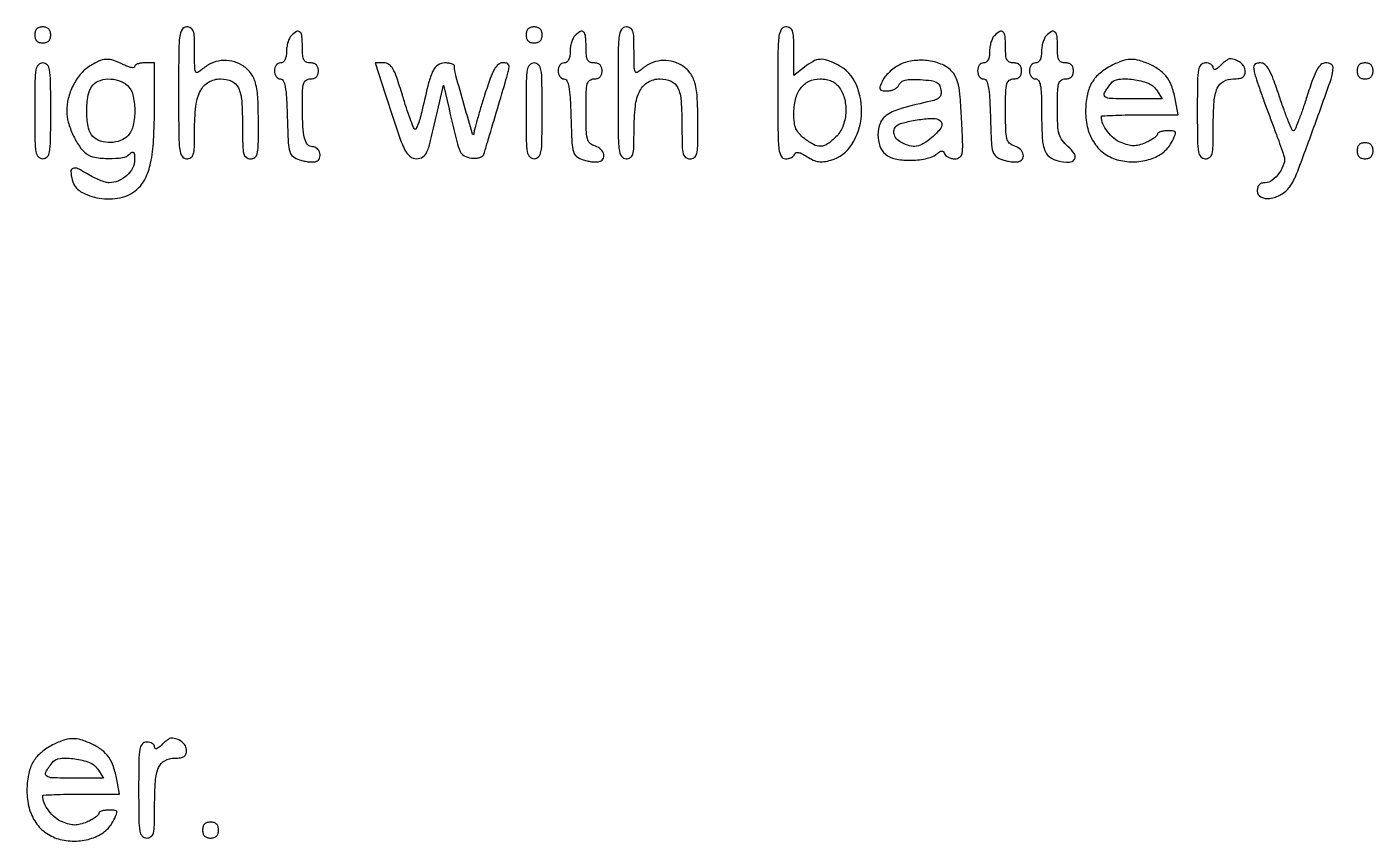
# Model space of a CAD drawing. Extents: x 23 to 201, y 13 to 268.
# Drawn here: x 152.28 to 180.79, y 90.29 to 107.53 of the extents above; entities that cross this region are included whole.
import ezdxf

# ---------------------------------------------------------------- set-up
doc = ezdxf.new("R2010")
doc.units = 0
doc.header["$MEASUREMENT"] = 0

msp = doc.modelspace()

# ---------------------------------------------------------------- linework, layer by layer
for points in [[(152.4492, 107.3574, 0.072254), (152.459931, 107.283531, 0.124864), (152.4915, 107.2305, 0.124864), (152.544531, 107.198931, 0.072254), (152.6184, 107.1882, 0.072254), (152.692269, 107.198931, 0.124864), (152.7453, 107.2305, 0.124864), (152.776869, 107.283531, 0.072254), (152.7876, 107.3574, 0.072254), (152.776869, 107.431269, 0.124864), (152.7453, 107.4843, 0.124864), (152.692269, 107.515869, 0.072254), (152.6184, 107.5266, 0.072254), (152.544531, 107.515869, 0.124864), (152.4915, 107.4843, 0.124864), (152.459931, 107.431269, 0.072254)], [(155.4948, 106.1307, 0.001966), (155.498283, 105.244904, 0.028197), (155.518514, 104.930438, 0.109374), (155.568756, 104.787727, 0.259183), (155.664, 104.7348, 0.143187), (155.754609, 104.761291, 0.183385), (155.80605, 104.8305, 0.062681), (155.828608, 104.978516, 0.00651), (155.8332, 105.331201, -0.027523), (155.861659, 105.847825, -0.088866), (155.958733, 106.176326, -0.146261), (156.130826, 106.359193, -0.132079), (156.382296, 106.4268, -0.104472), (156.619616, 106.376666, -0.182464), (156.76102, 106.237524, -0.092487), (156.831105, 105.960803, -0.015902), (156.8484, 105.417162, 0.005285), (156.852733, 105.007281, 0.055537), (156.874794, 104.841245, 0.176155), (156.926346, 104.764549, 0.158885), (157.0176, 104.7348, 0.155985), (157.108742, 104.763943, 0.177617), (157.160279, 104.839228, 0.056757), (157.182424, 105.001886, 0.005481), (157.1868, 105.401025, 0.010979), (157.173505, 106.006471, 0.054314), (157.121811, 106.342961, 0.098948), (157.016189, 106.557109, 0.095733), (156.835331, 106.717162, 0.078449), (156.621791, 106.801708, 0.084023), (156.397747, 106.813538, 0.082557), (156.179076, 106.750745, 0.072399), (155.98125, 106.618597, -0.074694), (155.898241, 106.563693, -0.434903), (155.854944, 106.581249, -0.087149), (155.836047, 106.678838, -0.004353), (155.8332, 107.005888, 0.008105), (155.828298, 107.308287, 0.070556), (155.805178, 107.440361, 0.188069), (155.753882, 107.503025, 0.128966), (155.664, 107.5266, 0.259183), (155.568756, 107.473673, 0.109374), (155.518514, 107.330963, 0.028197), (155.498283, 107.016496, 0.001966)], [(162.855, 107.3574, 0.072254), (162.865731, 107.283531, 0.124864), (162.8973, 107.2305, 0.124864), (162.950331, 107.198931, 0.072254), (163.0242, 107.1882, 0.072254), (163.098069, 107.198931, 0.124864), (163.1511, 107.2305, 0.124864), (163.182669, 107.283531, 0.072254), (163.1934, 107.3574, 0.072254), (163.182669, 107.431269, 0.124864), (163.1511, 107.4843, 0.124864), (163.098069, 107.515869, 0.072254), (163.0242, 107.5266, 0.072254), (162.950331, 107.515869, 0.124864), (162.8973, 107.4843, 0.124864), (162.865731, 107.431269, 0.072254)], [(164.8008, 106.1307, 0.001966), (164.804283, 105.244904, 0.028197), (164.824514, 104.930438, 0.109374), (164.874756, 104.787727, 0.259183), (164.97, 104.7348, 0.143187), (165.060609, 104.761291, 0.183385), (165.11205, 104.8305, 0.062681), (165.134608, 104.978516, 0.00651), (165.1392, 105.331201, -0.027523), (165.167659, 105.847825, -0.088866), (165.264733, 106.176326, -0.146261), (165.436826, 106.359193, -0.132079), (165.688296, 106.4268, -0.104472), (165.925616, 106.376666, -0.182464), (166.06702, 106.237524, -0.092487), (166.137105, 105.960803, -0.015902), (166.1544, 105.417162, 0.005285), (166.158733, 105.007281, 0.055537), (166.180794, 104.841245, 0.176155), (166.232346, 104.764549, 0.158885), (166.3236, 104.7348, 0.155985), (166.414742, 104.763943, 0.177617), (166.466279, 104.839228, 0.056757), (166.488424, 105.001886, 0.005481), (166.4928, 105.401025, 0.010979), (166.479505, 106.006471, 0.054314), (166.427811, 106.342961, 0.098948), (166.322189, 106.557109, 0.095733), (166.141331, 106.717162, 0.078449), (165.927791, 106.801708, 0.084023), (165.703747, 106.813538, 0.082557), (165.485076, 106.750745, 0.072399), (165.28725, 106.618597, -0.074694), (165.204241, 106.563693, -0.434903), (165.160944, 106.581249, -0.087149), (165.142047, 106.678838, -0.004353), (165.1392, 107.005888, 0.008105), (165.134298, 107.308287, 0.070556), (165.111178, 107.440361, 0.188069), (165.059882, 107.503025, 0.128966), (164.97, 107.5266, 0.259183), (164.874756, 107.473673, 0.109374), (164.824514, 107.330963, 0.028197), (164.804283, 107.016496, 0.001966)], [(168.1848, 106.1307, 0.002063), (168.188389, 105.260764, 0.026855), (168.208407, 104.938024, 0.097022), (168.25615, 104.788507, 0.273605), (168.34695, 104.7348, 0.056166), (168.41138, 104.74206, 0.060121), (168.471023, 104.763463, 0.067581), (168.517214, 104.795035, 0.129342), (168.541625, 104.832375, -0.219608), (168.571752, 104.864449, -0.147466), (168.622648, 104.86912, -0.072625), (168.699127, 104.841523, -0.02219), (168.805138, 104.7786, 0.036825), (168.932912, 104.707727, 0.071865), (169.044341, 104.674557, 0.071085), (169.161408, 104.6741, 0.035334), (169.306881, 104.704902, 0.184264), (169.753189, 105.0398, 0.122742), (169.955583, 105.653923, 0.120267), (169.847657, 106.300914, 0.173941), (169.456569, 106.721468, 0.032662), (169.236321, 106.817705, 0.103547), (169.077895, 106.840078, 0.110527), (168.929751, 106.796477, 0.040053), (168.746109, 106.67446), (168.5232, 106.499119), (168.5232, 107.01286, 0.008288), (168.518264, 107.310632, 0.071373), (168.495084, 107.441232, 0.188383), (168.443804, 107.503294, 0.127644), (168.354, 107.5266, 0.259183), (168.258756, 107.473673, 0.109374), (168.208514, 107.330963, 0.028197), (168.188283, 107.016496, 0.001966)], [(157.88052, 107.34048, 0.087124), (157.841521, 107.284869, 0.036597), (157.808821, 107.199198, 0.034792), (157.78649, 107.100218, 0.038105), (157.779, 107.00208, -0.038147), (157.771178, 106.899703, -0.085028), (157.74652, 106.82583, -0.124063), (157.70613, 106.781478, -0.147368), (157.6521, 106.7652, 0.130775), (157.603391, 106.752239, 0.10214), (157.562212, 106.71585, 0.08892), (157.534664, 106.661092, 0.072314), (157.5252, 106.596, 0.071519), (157.534496, 106.53134, 0.086772), (157.561577, 106.476503, 0.100355), (157.601813, 106.439842, 0.135547), (157.649036, 106.4268, -0.288655), (157.712289, 106.386964, -0.067019), (157.752779, 106.26181, -0.031483), (157.779557, 106.032212, -0.005892), (157.797086, 105.608808, 0.004104), (157.817342, 105.073213, 0.059062), (157.848381, 104.88565, 0.162877), (157.917828, 104.7852, 0.080664), (158.056741, 104.712527, 0.029958), (158.155887, 104.686034, 0.02858), (158.259059, 104.671066, 0.029799), (158.351584, 104.668534, 0.083739), (158.414865, 104.681317, 0.215906), (158.481624, 104.748922, 0.157945), (158.485954, 104.85573, 0.144079), (158.425868, 104.951789, 0.183425), (158.3289, 104.9886, -0.229361), (158.228131, 105.037392, -0.106875), (158.162619, 105.170956, -0.049618), (158.126891, 105.417504, -0.01119), (158.1174, 105.841519, -0.006707), (158.122032, 106.186811, -0.063734), (158.144664, 106.33249, -0.184195), (158.196086, 106.400735, -0.141116), (158.2866, 106.4268, 0.072254), (158.360469, 106.437531, 0.124864), (158.4135, 106.4691, 0.124864), (158.445069, 106.522131, 0.072254), (158.4558, 106.596, 0.072254), (158.445069, 106.669869, 0.124864), (158.4135, 106.7229, 0.124864), (158.360469, 106.754469, 0.072254), (158.2866, 106.7652, -0.094959), (158.200174, 106.781763, -0.184152), (158.149125, 106.82865, -0.098846), (158.12373, 106.921639, -0.017388), (158.1174, 107.1036, 0.022123), (158.10752, 107.326783, 0.176014), (158.064546, 107.418797, 0.342546), (157.993033, 107.427809, 0.062762)], [(163.88712, 107.34048, 0.087124), (163.848121, 107.284869, 0.036597), (163.815421, 107.199198, 0.034792), (163.79309, 107.100218, 0.038105), (163.7856, 107.00208, -0.038147), (163.777778, 106.899703, -0.085028), (163.75312, 106.82583, -0.124063), (163.71273, 106.781478, -0.147368), (163.6587, 106.7652, 0.130775), (163.609991, 106.752239, 0.10214), (163.568812, 106.71585, 0.08892), (163.541264, 106.661092, 0.072314), (163.5318, 106.596, 0.071519), (163.541096, 106.53134, 0.086772), (163.568177, 106.476503, 0.100355), (163.608413, 106.439842, 0.135547), (163.655636, 106.4268, -0.288655), (163.718889, 106.386964, -0.067019), (163.759379, 106.26181, -0.031483), (163.786157, 106.032212, -0.005892), (163.803686, 105.608808, 0.004104), (163.823942, 105.073213, 0.059062), (163.854981, 104.88565, 0.162877), (163.924428, 104.7852, 0.080664), (164.063341, 104.712527, 0.029958), (164.162487, 104.686034, 0.02858), (164.265659, 104.671066, 0.029799), (164.358184, 104.668534, 0.083739), (164.421465, 104.681317, 0.205679), (164.492232, 104.750229, 0.196348), (164.492758, 104.850781, 0.135234), (164.415359, 104.952304, 0.099023), (164.287348, 105.014643, -0.150629), (164.200759, 105.068303, -0.124668), (164.151515, 105.165501, -0.048965), (164.128965, 105.347854, -0.006297), (164.124, 105.74208, -0.005257), (164.128327, 106.153531, -0.055363), (164.150376, 106.32006, -0.175938), (164.20193, 106.396963, -0.159307), (164.2932, 106.4268, 0.072254), (164.367069, 106.437531, 0.124864), (164.4201, 106.4691, 0.124864), (164.451669, 106.522131, 0.072254), (164.4624, 106.596, 0.072254), (164.451669, 106.669869, 0.124864), (164.4201, 106.7229, 0.124864), (164.367069, 106.754469, 0.072254), (164.2932, 106.7652, -0.094959), (164.206774, 106.781763, -0.184152), (164.155725, 106.82865, -0.098846), (164.13033, 106.921639, -0.017388), (164.124, 107.1036, 0.022123), (164.11412, 107.326783, 0.176014), (164.071146, 107.418797, 0.342546), (163.999633, 107.427809, 0.062762)], [(172.77012, 107.34048, 0.087124), (172.731121, 107.284869, 0.036597), (172.698421, 107.199198, 0.034792), (172.67609, 107.100218, 0.038105), (172.6686, 107.00208, -0.038147), (172.660778, 106.899703, -0.085028), (172.63612, 106.82583, -0.124063), (172.59573, 106.781478, -0.147368), (172.5417, 106.7652, 0.130775), (172.492991, 106.752239, 0.10214), (172.451812, 106.71585, 0.08892), (172.424264, 106.661092, 0.072314), (172.4148, 106.596, 0.071519), (172.424096, 106.53134, 0.086772), (172.451177, 106.476503, 0.100355), (172.491413, 106.439842, 0.135547), (172.538636, 106.4268, -0.288655), (172.601889, 106.386964, -0.067019), (172.642379, 106.26181, -0.031483), (172.669157, 106.032212, -0.005892), (172.686686, 105.608808, 0.004104), (172.706942, 105.073213, 0.059062), (172.737981, 104.88565, 0.162877), (172.807428, 104.7852, 0.080664), (172.946341, 104.712527, 0.029958), (173.045487, 104.686034, 0.02858), (173.148659, 104.671066, 0.029799), (173.241184, 104.668534, 0.083739), (173.304465, 104.681317, 0.205679), (173.375232, 104.750229, 0.196348), (173.375758, 104.850781, 0.135234), (173.298359, 104.952304, 0.099023), (173.170348, 105.014643, -0.150629), (173.083759, 105.068303, -0.124668), (173.034515, 105.165501, -0.048965), (173.011965, 105.347854, -0.006297), (173.007, 105.74208, -0.005257), (173.011327, 106.153531, -0.055363), (173.033376, 106.32006, -0.175938), (173.08493, 106.396963, -0.159307), (173.1762, 106.4268, 0.072254), (173.250069, 106.437531, 0.124864), (173.3031, 106.4691, 0.124864), (173.334669, 106.522131, 0.072254), (173.3454, 106.596, 0.072254), (173.334669, 106.669869, 0.124864), (173.3031, 106.7229, 0.124864), (173.250069, 106.754469, 0.072254), (173.1762, 106.7652, -0.094959), (173.089774, 106.781763, -0.184152), (173.038725, 106.82865, -0.098846), (173.01333, 106.921639, -0.017388), (173.007, 107.1036, 0.022123), (172.99712, 107.326783, 0.176014), (172.954146, 107.418797, 0.342546), (172.882633, 107.427809, 0.062762)], [(173.86992, 107.34048, 0.087124), (173.830921, 107.284869, 0.036597), (173.798221, 107.199198, 0.034792), (173.77589, 107.100218, 0.038105), (173.7684, 107.00208, -0.038147), (173.760578, 106.899703, -0.085028), (173.73592, 106.82583, -0.124063), (173.69553, 106.781478, -0.147368), (173.6415, 106.7652, 0.130775), (173.592791, 106.752239, 0.10214), (173.551612, 106.71585, 0.08892), (173.524064, 106.661092, 0.072314), (173.5146, 106.596, 0.072314), (173.524064, 106.530908, 0.08892), (173.551612, 106.47615, 0.10214), (173.592791, 106.439761, 0.130775), (173.6415, 106.4268, -0.254519), (173.704496, 106.392512, -0.09554), (173.743349, 106.296182, -0.040463), (173.763932, 106.113177, -0.007339), (173.769555, 105.77115, 0.010065), (173.782015, 105.202066, 0.06867), (173.831922, 104.926465, 0.14985), (173.938157, 104.775674, 0.111294), (174.123765, 104.688774, 0.053876), (174.352455, 104.66385, 0.25168), (174.465317, 104.72437, 0.302053), (174.465178, 104.839953, 0.066902), (174.32765, 104.996286, -0.051925), (174.205825, 105.126706, -0.09574), (174.142052, 105.256504, -0.057157), (174.113627, 105.442564, -0.009352), (174.1068, 105.807556, -0.006137), (174.111315, 106.175433, -0.060619), (174.133729, 106.328245, -0.181615), (174.185205, 106.399436, -0.147415), (174.276, 106.4268, 0.072254), (174.349869, 106.437531, 0.124864), (174.4029, 106.4691, 0.124864), (174.434469, 106.522131, 0.072254), (174.4452, 106.596, 0.072254), (174.434469, 106.669869, 0.124864), (174.4029, 106.7229, 0.124864), (174.349869, 106.754469, 0.072254), (174.276, 106.7652, -0.094959), (174.189574, 106.781763, -0.184152), (174.138525, 106.82865, -0.098846), (174.11313, 106.921639, -0.017388), (174.1068, 107.1036, 0.022123), (174.09692, 107.326783, 0.176014), (174.053946, 107.418797, 0.342546), (173.982433, 107.427809, 0.062762)], [(152.4492, 105.75, 0.002988), (152.452975, 105.118261, 0.038318), (152.473875, 104.88285, 0.142907), (152.525223, 104.776291, 0.212584), (152.6184, 104.7348, 0.212584), (152.711577, 104.776291, 0.142907), (152.762925, 104.88285, 0.038318), (152.783825, 105.118261, 0.002988), (152.7876, 105.75, 0.002988), (152.783825, 106.381739, 0.038318), (152.762925, 106.61715, 0.142907), (152.711577, 106.723709, 0.212584), (152.6184, 106.7652, 0.212584), (152.525223, 106.723709, 0.142907), (152.473875, 106.61715, 0.038318), (152.452975, 106.381739, 0.002988)], [(153.599058, 106.686487, 0.075172), (153.410737, 106.516969, 0.056559), (153.259019, 106.28277, 0.05489), (153.159674, 106.01244, 0.060701), (153.126, 105.736086, 0.070359), (153.158311, 105.507604, 0.038516), (153.257596, 105.242197, 0.038636), (153.394047, 104.999507, 0.082567), (153.540851, 104.843241, 0.123427), (153.721417, 104.765567, 0.038298), (154.018159, 104.740563, 0.037155), (154.310037, 104.76008, 0.162497), (154.46268, 104.83632, -0.062254), (154.512799, 104.875302, -0.368967), (154.54305, 104.870102, -0.158261), (154.560511, 104.826347, -0.016446), (154.5642, 104.714217, -0.122513), (154.520729, 104.539467, -0.086992), (154.396199, 104.379398, -0.083836), (154.219534, 104.26646, -0.100718), (154.026612, 104.2272, -0.072279), (153.945144, 104.239039, -0.02225), (153.827517, 104.279737, -0.021747), (153.698336, 104.337594, -0.022254), (153.575686, 104.40605, 0.022132), (153.36194, 104.525419, 0.20376), (153.258264, 104.531964, 0.334628), (153.213504, 104.464531, 0.04655), (153.240711, 104.287944, 0.20121), (153.428049, 104.037911, 0.095016), (153.815049, 103.900494, 0.086869), (154.259172, 103.910076, 0.129959), (154.606211, 104.07915, 0.100218), (154.78795, 104.3137, 0.062401), (154.90267, 104.643451, 0.039823), (154.96571, 105.123548, 0.012185), (154.985182, 105.85575), (154.9872, 106.7652), (154.7757, 106.7652, 0.035808), (154.694697, 106.759391, 0.054233), (154.626328, 106.741823, 0.070945), (154.579459, 106.716124, 0.236148), (154.5642, 106.685617, -0.368225), (154.546297, 106.664604, -0.084503), (154.495859, 106.665062, -0.050261), (154.420828, 106.686485, -0.02557), (154.33155, 106.727396, 0.037345), (154.122166, 106.817447, 0.097128), (153.960356, 106.839896, 0.096059), (153.800972, 106.799653, 0.036012)], [(159.869962, 106.10955, 0.002672), (160.150504, 105.253758, 0.032378), (160.280937, 104.933584, 0.103707), (160.394004, 104.787374, 0.17832), (160.536733, 104.7348, 0.147942), (160.666822, 104.774153, 0.147274), (160.753564, 104.879071, 0.040927), (160.832009, 105.118519, 0.002647), (160.998843, 105.832696), (161.10451, 106.296091), (161.221392, 105.790396, 0.002422), (161.384808, 105.098656, 0.047635), (161.456001, 104.892176, 0.164007), (161.544569, 104.797551, 0.094652), (161.694924, 104.750284, 0.041795), (161.790085, 104.747209, 0.064414), (161.870994, 104.761922, 0.082553), (161.929902, 104.792088, 0.158407), (161.960364, 104.834884, 0.003829), (162.035014, 105.079031, 0.000322), (162.222474, 105.710839, 0.000303), (162.410019, 106.345842, 0.00424), (162.4754, 106.57485, 0.035503), (162.494928, 106.671862, 0.168196), (162.483524, 106.726543, 0.205193), (162.442678, 106.756146, 0.055653), (162.361588, 106.7652, 0.179462), (162.267411, 106.730273, 0.086476), (162.184507, 106.629411, 0.042267), (162.096227, 106.437415, 0.00862), (161.975187, 106.083176, 0.004825), (161.89046, 105.811553, 0.006159), (161.817885, 105.559542, 0.004869), (161.761833, 105.347421, 0.050663), (161.748607, 105.258326, -0.845011), (161.72231, 105.255115, -0.002581), (161.543235, 105.868746, -0.003139), (161.368943, 106.492426, -0.053828), (161.335447, 106.70175, 0.256361), (161.320359, 106.726191, 0.055059), (161.272953, 106.746562, 0.044711), (161.206007, 106.760584, 0.029286), (161.127261, 106.7652, 0.155004), (160.98514, 106.720057, 0.128542), (160.882431, 106.598114, 0.049432), (160.790469, 106.342642, 0.006238), (160.654129, 105.771343, -0.013015), (160.611677, 105.603561, -0.023037), (160.566792, 105.468079, -0.021025), (160.524518, 105.370284, -0.444866), (160.497396, 105.36238, -0.163778), (160.468436, 105.397288, -0.004337), (160.396828, 105.587994, -0.008653), (160.317677, 105.816668, -0.00576), (160.234545, 106.081287, 0.007675), (160.114324, 106.458901, 0.048968), (160.032188, 106.642122, 0.11275), (159.949089, 106.732432, 0.151751), (159.843609, 106.7652), (159.658904, 106.7652)], [(162.855, 105.75, 0.002988), (162.858775, 105.118261, 0.038318), (162.879675, 104.88285, 0.142907), (162.931023, 104.776291, 0.212584), (163.0242, 104.7348, 0.212584), (163.117377, 104.776291, 0.142907), (163.168725, 104.88285, 0.038318), (163.189625, 105.118261, 0.002988), (163.1934, 105.75, 0.002988), (163.189625, 106.381739, 0.038318), (163.168725, 106.61715, 0.142907), (163.117377, 106.723709, 0.212584), (163.0242, 106.7652, 0.212584), (162.931023, 106.723709, 0.142907), (162.879675, 106.61715, 0.038318), (162.858775, 106.381739, 0.002988)], [(170.755197, 106.720385, 0.040896), (170.647342, 106.653698, 0.031495), (170.541334, 106.564682, 0.032312), (170.452366, 106.468168, 0.063237), (170.397461, 106.37938, 0.018894), (170.347327, 106.257327, 0.210202), (170.350535, 106.205993, 0.251859), (170.389758, 106.179127, 0.026782), (170.504062, 106.173, 0.060686), (170.584543, 106.182804, 0.060112), (170.660592, 106.211649, 0.065675), (170.721031, 106.254231, 0.115373), (170.755186, 106.304571, -0.146256), (170.802092, 106.365402, -0.098882), (170.882374, 106.401868, -0.057091), (171.009518, 106.416578, -0.016289), (171.208387, 106.410321, -0.015203), (171.429035, 106.389422, -0.084203), (171.542743, 106.355138, -0.15299), (171.604932, 106.295497, -0.090607), (171.637742, 106.19714, -0.066673), (171.63851, 106.102427, -0.14985), (171.60934, 106.037551, -0.121259), (171.54365, 105.991694, -0.036519), (171.426242, 105.956006, 0.011573), (170.798298, 105.798854, 0.07476), (170.500542, 105.666735, 0.152396), (170.356506, 105.49624, 0.100084), (170.305181, 105.2424, 0.083585), (170.346028, 104.999763, 0.139548), (170.463955, 104.831346, 0.119191), (170.668523, 104.733697, 0.052071), (170.969551, 104.702262, 0.0251), (171.143409, 104.710995, 0.028216), (171.308754, 104.737135, 0.030224), (171.447289, 104.77602, 0.089269), (171.533136, 104.824281, -0.023889), (171.608886, 104.880968, -0.127224), (171.657196, 104.898143, -0.238999), (171.691151, 104.884552, -0.099383), (171.716508, 104.84055, 0.133315), (171.743603, 104.800058, 0.06644), (171.795489, 104.765818, 0.058717), (171.862651, 104.742563, 0.053845), (171.9354, 104.734643, 0.154219), (172.036909, 104.766619, 0.201165), (172.088325, 104.848162, 0.050736), (172.100219, 105.033307, 0.003209), (172.0764, 105.578614, 0.00684), (172.046853, 106.041466, 0.03373), (172.00913, 106.300042, 0.06135), (171.950373, 106.468911, 0.082413), (171.856165, 106.600357, 0.104193), (171.639355, 106.741432, 0.06525), (171.344142, 106.813333, 0.063301), (171.029586, 106.80772, 0.082121)], [(175.216665, 106.690299, 0.060626), (174.981419, 106.525646, 0.085724), (174.823363, 106.325318, 0.078844), (174.733353, 106.070535, 0.043661), (174.701998, 105.741361, 0.06634), (174.748211, 105.372946, 0.085445), (174.889516, 105.062998, 0.092429), (175.115561, 104.835665, 0.093188), (175.407717, 104.705873, 0.065975), (175.749166, 104.671452, 0.072734), (176.076031, 104.729751, 0.080346), (176.345186, 104.870582, 0.113266), (176.51958, 105.076448, 0.009171), (176.600649, 105.240527, 0.19347), (176.603765, 105.293874, 0.299659), (176.568484, 105.32152, 0.020591), (176.435473, 105.327, 0.033041), (176.353624, 105.321585, 0.050715), (176.284566, 105.305164, 0.065632), (176.23691, 105.281202, 0.248388), (176.2218, 105.252664, -0.208074), (176.206492, 105.217472, -0.033695), (176.147246, 105.169283, -0.032352), (176.065201, 105.11889, -0.023358), (175.968, 105.0732, -0.032512), (175.827539, 105.02545, -0.067207), (175.71278, 105.010623, -0.066174), (175.597062, 105.02668, -0.030675), (175.453283, 105.076148, -0.07768), (175.302017, 105.168422, -0.055737), (175.165864, 105.312641, -0.05734), (175.069415, 105.476978, -0.10442), (175.0374, 105.628607, -0.398716), (175.051545, 105.643526, -0.001995), (175.276253, 105.654592, -0.007064), (175.538731, 105.662755, -0.004241), (175.850515, 105.6654), (176.66363, 105.6654), (176.606128, 105.971915, 0.034732), (176.534223, 106.24789, 0.071168), (176.433909, 106.447139, 0.078689), (176.28926, 106.597643, 0.051323), (176.082899, 106.722925, 0.03815), (175.846815, 106.813625, 0.082231), (175.65419, 106.838113, 0.079429), (175.459734, 106.799469, 0.033731)], [(177.551229, 106.704771, -0.025484), (177.489741, 106.649251, -0.100257), (177.444768, 106.625629, -0.279572), (177.418141, 106.632753, -0.193394), (177.4062, 106.662471, 0.161568), (177.393199, 106.701656, 0.096398), (177.356497, 106.735023, 0.077835), (177.30171, 106.757563, 0.058803), (177.237, 106.7652, 0.212584), (177.143823, 106.723709, 0.142907), (177.092475, 106.61715, 0.038318), (177.071575, 106.381739, 0.002988), (177.0678, 105.75, 0.002988), (177.071575, 105.118261, 0.038318), (177.092475, 104.88285, 0.142907), (177.143823, 104.776291, 0.212584), (177.237, 104.7348, 0.158885), (177.328254, 104.764549, 0.176155), (177.379806, 104.841245, 0.055537), (177.401867, 105.007281, 0.005285), (177.4062, 105.417162, -0.016223), (177.423316, 105.944535, -0.083786), (177.490223, 106.22765, -0.16922), (177.621355, 106.372854, -0.125913), (177.832177, 106.4268, 0.031818), (177.954641, 106.434601, 0.110702), (178.028725, 106.461454, 0.160541), (178.068897, 106.510708, 0.091712), (178.083, 106.586949, 0.12732), (178.057456, 106.685637, 0.097168), (177.985271, 106.771289, 0.088064), (177.878798, 106.829609, 0.081539), (177.755809, 106.8498, 0.132332), (177.724126, 106.841265, 0.022606), (177.671148, 106.807198, 0.023282), (177.611121, 106.760298, 0.018904)], [(178.274452, 106.57485, 0.025066), (178.30539, 106.461824, 0.003405), (178.383546, 106.22918, 0.003914), (178.480259, 105.954677, 0.003293), (178.58689, 105.6654, -0.001117), (178.693799, 105.37921, -0.001412), (178.791313, 105.11409, -0.001114), (178.87198, 104.891304, -0.011444), (178.903003, 104.7984, -0.155851), (178.901367, 104.631801, -0.072791), (178.803647, 104.436708, -0.073451), (178.655577, 104.279766, -0.168528), (178.50405, 104.2272, 0.07438), (178.430565, 104.216208, 0.128147), (178.378214, 104.183976, 0.124202), (178.347223, 104.129454, 0.067537), (178.3368, 104.05264, 0.284481), (178.414668, 103.926856, 0.149158), (178.603031, 103.895293, 0.099982), (178.8403, 103.976406, 0.103275), (179.024323, 104.1426, 0.067457), (179.170661, 104.413205, 0.003046), (179.538867, 105.406668, 0.002564), (179.900827, 106.417957, 0.084849), (179.9442, 106.671709, 0.170973), (179.931635, 106.70738, 0.094147), (179.896009, 106.737737, 0.07465), (179.842902, 106.758271, 0.055037), (179.780145, 106.7652, 0.18827), (179.686666, 106.728708, 0.081716), (179.603127, 106.621813, 0.039919), (179.512625, 106.419424, 0.00808), (179.387025, 106.0461, -0.006471), (179.295266, 105.770429, -0.010408), (179.20917, 105.538236, -0.004463), (179.131171, 105.345652, -0.303061), (179.103225, 105.327, -0.299874), (179.075045, 105.345571, -0.004399), (178.99435, 105.538236, -0.010312), (178.905034, 105.77043, -0.006418), (178.809451, 106.0461, 0.007966), (178.677399, 106.423176, 0.04085), (178.584161, 106.624119, 0.085108), (178.498311, 106.729011, 0.180702), (178.401444, 106.7652, 0.057872), (178.320105, 106.755754, 0.190047), (178.276495, 106.725478, 0.162689), (178.26136, 106.66988, 0.040092)], [(180.4518, 106.596, 0.072254), (180.462531, 106.522131, 0.124864), (180.4941, 106.4691, 0.124864), (180.547131, 106.437531, 0.072254), (180.621, 106.4268, 0.072254), (180.694869, 106.437531, 0.124864), (180.7479, 106.4691, 0.124864), (180.779469, 106.522131, 0.072254), (180.7902, 106.596, 0.072254), (180.779469, 106.669869, 0.124864), (180.7479, 106.7229, 0.124864), (180.694869, 106.754469, 0.072254), (180.621, 106.7652, 0.072254), (180.547131, 106.754469, 0.124864), (180.4941, 106.7229, 0.124864), (180.462531, 106.669869, 0.072254)], [(154.409489, 106.286788, -0.150309), (154.526039, 106.090955, -0.056204), (154.56672, 105.770239, -0.056005), (154.534629, 105.443865, -0.132176), (154.424188, 105.227911, -0.118575), (154.266847, 105.120457, -0.083649), (154.055965, 105.078536, -0.083894), (153.843591, 105.108048, -0.12056), (153.681943, 105.206143, -0.148734), (153.586465, 105.385104, -0.042076), (153.551183, 105.702554, -0.042821), (153.57061, 106.03144, -0.103784), (153.65395, 106.258748, -0.151715), (153.790704, 106.376629, -0.093569), (153.999519, 106.424134, -0.087198), (154.225277, 106.393042, -0.106588)], [(169.491303, 106.238776, -0.09713), (169.600252, 105.993068, -0.074245), (169.622476, 105.699223, -0.075015), (169.558119, 105.414738, -0.103661), (169.415345, 105.196255, -0.044955), (169.239023, 105.049077, -0.140272), (169.094022, 104.9999, -0.137255), (168.943004, 105.034394, -0.042314), (168.746109, 105.16394, -0.045033), (168.636564, 105.267335, -0.078317), (168.569475, 105.372475, -0.071325), (168.534279, 105.50003, -0.031716), (168.5232, 105.674517, -0.056967), (168.559501, 105.992093, -0.102317), (168.668783, 106.229408, -0.124262), (168.845528, 106.374708, -0.110651), (169.078033, 106.4268, -0.041656), (169.212635, 106.415567, -0.065205), (169.323604, 106.381635, -0.071267), (169.415038, 106.323122, -0.062135)], [(176.201224, 106.19415), (176.327038, 106.0038), (175.677226, 106.0038, -0.006371), (175.233681, 106.009452, -0.151463), (175.116796, 106.048982, -0.387964), (175.100177, 106.129375, -0.030835), (175.233512, 106.325124, -0.206169), (175.404439, 106.419512, -0.058171), (175.715516, 106.413814, -0.057696), (176.026111, 106.334575, -0.156689)], [(171.44672, 105.182786, -0.039828), (171.272119, 105.055281, -0.097129), (171.123527, 104.999777, -0.107817), (170.974837, 105.007362, -0.056465), (170.801838, 105.076177, -0.093643), (170.696994, 105.160638, -0.128646), (170.644568, 105.26916, -0.153763), (170.656413, 105.375445, -0.151415), (170.727053, 105.456529, -0.071327), (170.783519, 105.481148, -0.010112), (170.9066, 105.512383, -0.011347), (171.054761, 105.543283, -0.009446), (171.213503, 105.569558, -0.040786), (171.514134, 105.588707, -0.258079), (171.642257, 105.514828, -0.309214), (171.634597, 105.380978, -0.050915)], [(180.4518, 104.904, 0.072254), (180.462531, 104.830131, 0.124864), (180.4941, 104.7771, 0.124864), (180.547131, 104.745531, 0.072254), (180.621, 104.7348, 0.072254), (180.694869, 104.745531, 0.124864), (180.7479, 104.7771, 0.124864), (180.779469, 104.830131, 0.072254), (180.7902, 104.904, 0.072254), (180.779469, 104.977869, 0.124864), (180.7479, 105.0309, 0.124864), (180.694869, 105.062469, 0.072254), (180.621, 105.0732, 0.072254), (180.547131, 105.062469, 0.124864), (180.4941, 105.0309, 0.124864), (180.462531, 104.977869, 0.072254)], [(152.797665, 92.308299, 0.060626), (152.562419, 92.143646, 0.085724), (152.404363, 91.943318, 0.078844), (152.314353, 91.688535, 0.043661), (152.282998, 91.359361, 0.06634), (152.329211, 90.990946, 0.085445), (152.470516, 90.680998, 0.092429), (152.696561, 90.453665, 0.093188), (152.988717, 90.323873, 0.065975), (153.330166, 90.289452, 0.072734), (153.657031, 90.347751, 0.080346), (153.926186, 90.488582, 0.113266), (154.10058, 90.694448, 0.009171), (154.181649, 90.858527, 0.19347), (154.184765, 90.911874, 0.299659), (154.149484, 90.93952, 0.020591), (154.016473, 90.945, 0.033041), (153.934624, 90.939585, 0.050715), (153.865566, 90.923164, 0.065632), (153.81791, 90.899202, 0.248388), (153.8028, 90.870664, -0.208074), (153.787492, 90.835472, -0.033695), (153.728246, 90.787283, -0.032352), (153.646201, 90.73689, -0.023358), (153.549, 90.6912, -0.032512), (153.408539, 90.64345, -0.067207), (153.29378, 90.628623, -0.066174), (153.178062, 90.64468, -0.030675), (153.034283, 90.694148, -0.07768), (152.883017, 90.786422, -0.055737), (152.746864, 90.930641, -0.05734), (152.650415, 91.094978, -0.10442), (152.6184, 91.246607, -0.398716), (152.632545, 91.261526, -0.001995), (152.857253, 91.272592, -0.007064), (153.119731, 91.280755, -0.004241), (153.431515, 91.2834), (154.24463, 91.2834), (154.187128, 91.589915, 0.034732), (154.115223, 91.86589, 0.071168), (154.014909, 92.065139, 0.078689), (153.87026, 92.215643, 0.051323), (153.663899, 92.340925, 0.03815), (153.427815, 92.431625, 0.082231), (153.23519, 92.456113, 0.079429), (153.040734, 92.417469, 0.033731)], [(155.132229, 92.322771, -0.025484), (155.070741, 92.267251, -0.100257), (155.025768, 92.243629, -0.279572), (154.999141, 92.250753, -0.193394), (154.9872, 92.280471, 0.161568), (154.974199, 92.319656, 0.096398), (154.937498, 92.353023, 0.077835), (154.88271, 92.375563, 0.058803), (154.818, 92.3832, 0.212584), (154.724823, 92.341709, 0.142907), (154.673475, 92.23515, 0.038318), (154.652575, 91.999739, 0.002988), (154.6488, 91.368, 0.002988), (154.652575, 90.736261, 0.038318), (154.673475, 90.50085, 0.142907), (154.724823, 90.394291, 0.212584), (154.818, 90.3528, 0.158885), (154.909254, 90.382549, 0.176155), (154.960806, 90.459245, 0.055537), (154.982867, 90.625281, 0.005285), (154.9872, 91.035162, -0.016223), (155.004316, 91.562535, -0.083786), (155.071223, 91.84565, -0.16922), (155.202355, 91.990854, -0.125913), (155.413177, 92.0448, 0.031818), (155.535641, 92.052601, 0.110702), (155.609725, 92.079454, 0.160541), (155.649897, 92.128708, 0.091712), (155.664, 92.204949, 0.12732), (155.638456, 92.303637, 0.097168), (155.566271, 92.389289, 0.088064), (155.459798, 92.447609, 0.081539), (155.336809, 92.4678, 0.132332), (155.305126, 92.459265, 0.022606), (155.252148, 92.425198, 0.023282), (155.192121, 92.378298, 0.018904)], [(153.782224, 91.81215), (153.908038, 91.6218), (153.258226, 91.6218, -0.006371), (152.814681, 91.627452, -0.151463), (152.697796, 91.666982, -0.387964), (152.681177, 91.747375, -0.030835), (152.814512, 91.943124, -0.206169), (152.985439, 92.037512, -0.058171), (153.296516, 92.031814, -0.057696), (153.607111, 91.952575, -0.156689)], [(156.0024, 90.522, 0.072254), (156.013131, 90.448131, 0.124864), (156.0447, 90.3951, 0.124864), (156.097731, 90.363531, 0.072254), (156.1716, 90.3528, 0.072254), (156.245469, 90.363531, 0.124864), (156.2985, 90.3951, 0.124864), (156.330069, 90.448131, 0.072254), (156.3408, 90.522, 0.072254), (156.330069, 90.595869, 0.124864), (156.2985, 90.6489, 0.124864), (156.245469, 90.680469, 0.072254), (156.1716, 90.6912, 0.072254), (156.097731, 90.680469, 0.124864), (156.0447, 90.6489, 0.124864), (156.013131, 90.595869, 0.072254)]]:
    msp.add_lwpolyline(points, format="xyb", close=True)

doc.saveas('drawing.dxf')
